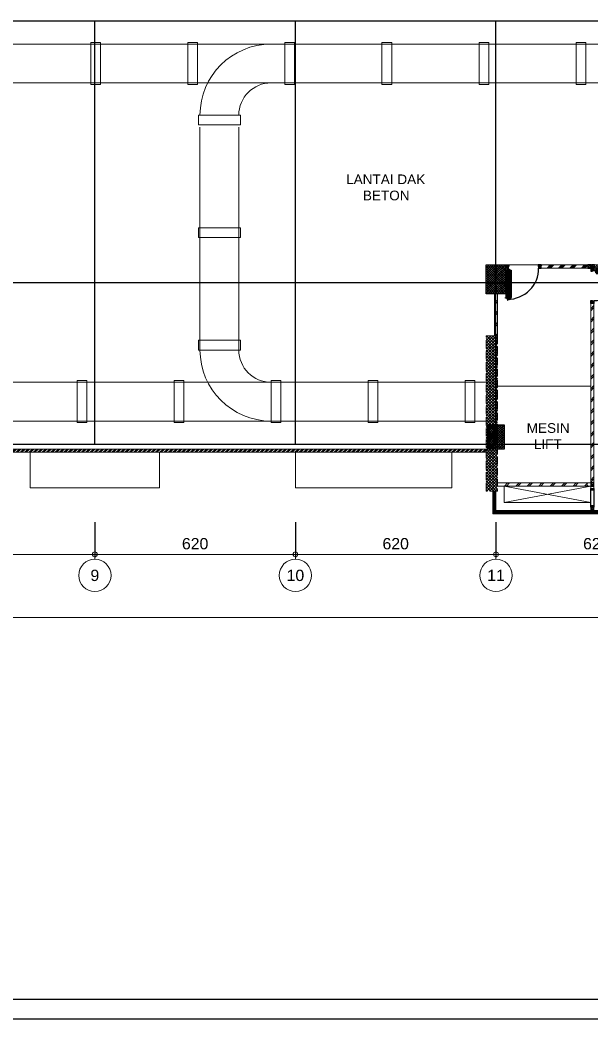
# Model space of a CAD drawing. Header units: millimetres. Extents: x -324 to 75, y -297 to 200.
# Drawn here: x -110.04 to -92.39, y 111.39 to 142.3 of the extents above; entities that cross this region are included whole.
import ezdxf
from ezdxf.enums import TextEntityAlignment as Align

# ---------------------------------------------------------------- set-up
doc = ezdxf.new("R2010")
doc.units = ezdxf.units.MM
doc.linetypes.add('ACAD_ISO02W100', pattern=[15, 12, -3])
doc.layers.get('defpoints').update_dxf_attribs({"color": 1})
for name, color, linetype, lineweight in [('ars', 11, 'Continuous', 0), ('ars @ 1', 11, 'Continuous', 0), ('ARSIR', 31, 'Continuous', 5), ('ATAP', 3, 'Continuous', 20), ('KOL', 1, 'Continuous', 30), ('KOLOM', 4, 'Continuous', 9), ('KOP', 7, 'Continuous', 20), ('KOP GARIS', 1, 'Continuous', 30), ('lan', 7, 'Continuous', 15), ('NOT', 7, 'Continuous', 20), ('tem', 5, 'Continuous', 20), ('u', 6, 'Continuous', 20)]:
    doc.layers.add(name, color=color, linetype=linetype, lineweight=lineweight)
doc.layers.add('as', color=1, linetype='Continuous', plot=False)
for name, color, linetype in [('HID', 1, 'Continuous'), ('Kusen', 30, 'Continuous'), ('STL', 6, 'Continuous')]:
    doc.layers.add(name, color=color, linetype=linetype)
doc.layers.add('POLYLINE TPAK', color=4, linetype='Continuous', lineweight=20, plot=False)
doc.styles.add('BOLD', font='arial.ttf')
doc.styles.add('S', font='simplex', dxfattribs={"width": 0.75})
doc.styles.get("Standard").update_dxf_attribs({"font": 'arial.ttf'})
doc.dimstyles.new('sk-100', dxfattribs={"dimtxt": 0.35, "dimasz": 0.15, "dimexe": 0.1, "dimexo": 0, "dimgap": 0.15, "dimtad": 1, "dimdec": 0, "dimlfac": 100, "dimzin": 0, "dimdsep": 46, "dimtxsty": 'Standard', "dimblk": 'BULAT', "dimcen": 0.09, "dimclrd": 256, "dimclre": 256, "dimclrt": 256, "dimadec": 0, "dimazin": 0, "dimtfac": 1, "dimtdec": 0, "dimtofl": 0, "dimtmove": 0, "dimatfit": 3, "dimldrblk": 'BULAT', "dimfxl": 0, "dimtolj": 1, "dimtzin": 0, "dimlwd": -1, "dimarcsym": 0})
pattern_1 = [(225, (1.1, 1e-06), (-0.014142, 0.014142), []), (135, (1.1, 1e-06), (0.014142, 0.014142), [])]
pattern_2 = [(315, (-2e-13, 1e-06), (0.014142, 0.014142), []), (45, (-2e-13, 1e-06), (-0.014142, 0.014142), [])]
pattern_3 = [(45, (1576.71095, -452.5532), (-0.176776695, 0.176776695), []), (45, (1576.77345, -452.5532), (-0.176776695, 0.176776695), [])]
pattern_4 = [(225, (-5.95, -51.3), (0.022097087, -0.022097087), [])]

# ---------------------------------------------------------------- blocks, each defined once
blk = doc.blocks.new('BULAT')
for p, q in [((-1, 0), (1, 0)), ((0, -1), (0, 1))]:
    blk.add_line(p, q)
blk.add_circle((0, 0), 0.5)
blk = doc.blocks.new('*D49')
at = {"layer": 'defpoints', "color": 0}
for p in [(-113.924, 126.764), (-107.724, 126.764), (-107.724, 125.764)]:
    blk.add_point(p, dxfattribs=at)
at = {"layer": 'u', "lineweight": -2}
for p, q in [((-113.924, 126.764), (-113.924, 125.664)), ((-107.724, 126.764), (-107.724, 125.664))]:
    blk.add_line(p, q, dxfattribs=at)
at = {"layer": 'u'}
blk.add_line((-113.774, 125.764), (-107.874, 125.764), dxfattribs=at)
at = {"layer": 'u', "xscale": 0.15, "yscale": 0.15, "zscale": 0.15, "rotation": 180}
blk.add_blockref('BULAT', (-113.924, 125.764), dxfattribs=at)
at = {"layer": 'u', "xscale": 0.15, "yscale": 0.15, "zscale": 0.15}
blk.add_blockref('BULAT', (-107.724, 125.764), dxfattribs=at)
at = {"layer": 'u', "insert": (-110.824, 126.092), "char_height": 0.35, "attachment_point": 5}
blk.add_mtext('\\A1;620', dxfattribs=at)
blk = doc.blocks.new('*D50')
at = {"layer": 'defpoints', "color": 0}
for p in [(-107.724, 126.764), (-101.524, 126.764), (-101.524, 125.764)]:
    blk.add_point(p, dxfattribs=at)
at = {"layer": 'u', "lineweight": -2}
for p, q in [((-107.724, 126.764), (-107.724, 125.664)), ((-101.524, 126.764), (-101.524, 125.664))]:
    blk.add_line(p, q, dxfattribs=at)
at = {"layer": 'u'}
blk.add_line((-107.574, 125.764), (-101.674, 125.764), dxfattribs=at)
at = {"layer": 'u', "xscale": 0.15, "yscale": 0.15, "zscale": 0.15, "rotation": 180}
blk.add_blockref('BULAT', (-107.724, 125.764), dxfattribs=at)
at = {"layer": 'u', "xscale": 0.15, "yscale": 0.15, "zscale": 0.15}
blk.add_blockref('BULAT', (-101.524, 125.764), dxfattribs=at)
at = {"layer": 'u', "insert": (-104.624, 126.092), "char_height": 0.35, "attachment_point": 5}
blk.add_mtext('\\A1;620', dxfattribs=at)
blk = doc.blocks.new('*D51')
at = {"layer": 'defpoints', "color": 0}
for p in [(-101.524, 126.764), (-95.324, 126.764), (-95.324, 125.764)]:
    blk.add_point(p, dxfattribs=at)
at = {"layer": 'u', "lineweight": -2}
for p, q in [((-101.524, 126.764), (-101.524, 125.664)), ((-95.324, 126.764), (-95.324, 125.664))]:
    blk.add_line(p, q, dxfattribs=at)
at = {"layer": 'u'}
blk.add_line((-101.374, 125.764), (-95.474, 125.764), dxfattribs=at)
at = {"layer": 'u', "xscale": 0.15, "yscale": 0.15, "zscale": 0.15, "rotation": 180}
blk.add_blockref('BULAT', (-101.524, 125.764), dxfattribs=at)
at = {"layer": 'u', "xscale": 0.15, "yscale": 0.15, "zscale": 0.15}
blk.add_blockref('BULAT', (-95.324, 125.764), dxfattribs=at)
at = {"layer": 'u', "insert": (-98.424, 126.092), "char_height": 0.35, "attachment_point": 5}
blk.add_mtext('\\A1;620', dxfattribs=at)
blk = doc.blocks.new('*D52')
at = {"layer": 'defpoints', "color": 0}
for p in [(-95.324, 126.764), (-89.124, 126.764), (-89.124, 125.764)]:
    blk.add_point(p, dxfattribs=at)
at = {"layer": 'u', "lineweight": -2}
for p, q in [((-95.324, 126.764), (-95.324, 125.664)), ((-89.124, 126.764), (-89.124, 125.664))]:
    blk.add_line(p, q, dxfattribs=at)
at = {"layer": 'u'}
blk.add_line((-95.174, 125.764), (-89.274, 125.764), dxfattribs=at)
at = {"layer": 'u', "xscale": 0.15, "yscale": 0.15, "zscale": 0.15, "rotation": 180}
blk.add_blockref('BULAT', (-95.324, 125.764), dxfattribs=at)
at = {"layer": 'u', "xscale": 0.15, "yscale": 0.15, "zscale": 0.15}
blk.add_blockref('BULAT', (-89.124, 125.764), dxfattribs=at)
at = {"layer": 'u', "insert": (-92.224, 126.092), "char_height": 0.35, "attachment_point": 5}
blk.add_mtext('\\A1;620', dxfattribs=at)
blk = doc.blocks.new('*D54')
at = {"layer": 'defpoints', "color": 0}
for p in [(-157.324, 124.614), (-82.924, 124.614), (-82.924, 123.814)]:
    blk.add_point(p, dxfattribs=at)
at = {"layer": 'u', "lineweight": -2}
for p, q in [((-157.324, 124.614), (-157.324, 123.714)), ((-82.924, 124.614), (-82.924, 123.714))]:
    blk.add_line(p, q, dxfattribs=at)
at = {"layer": 'u'}
blk.add_line((-157.174, 123.814), (-83.074, 123.814), dxfattribs=at)
at = {"layer": 'u', "xscale": 0.15, "yscale": 0.15, "zscale": 0.15, "rotation": 180}
blk.add_blockref('BULAT', (-157.324, 123.814), dxfattribs=at)
at = {"layer": 'u', "xscale": 0.15, "yscale": 0.15, "zscale": 0.15}
blk.add_blockref('BULAT', (-82.924, 123.814), dxfattribs=at)
at = {"layer": 'u', "insert": (-120.124, 124.142), "char_height": 0.35, "attachment_point": 5}
blk.add_mtext('\\A1;7440', dxfattribs=at)
blk = doc.blocks.new('NAV')
blk.add_circle((0, -0.4), 0.4)
at = {"style": 'S', "width": 0.75, "flags": 4}
blk.add_attdef('AV', text='', height=0.3, dxfattribs=at).set_placement((0, -0.4), align=Align.MIDDLE)
blk = doc.blocks.new('D-P90')
at = {"layer": 'ars'}
h = blk.add_hatch(dxfattribs=at)
h.set_pattern_fill('ANSI37', color=256, scale=0.005, angle=-90, style=0)
h.set_pattern_definition([(45, (-1350.94906, -1248.591899), (0.01122532015, -0.01122532015), []), (315, (-1350.94906, -1248.591899), (-0.01122532015, -0.01122532015), [])])
h.paths.add_polyline_path([(0.009, -0.183, -0.414214), (0.01, -0.184), (0.01, -1.116, -0.414214), (0.009, -1.117), (-0.034, -1.117, 0.414214), (-0.037, -1.12), (-0.037, -1.142, -1), (-0.038, -1.142), (-0.038, -0.158, -1), (-0.037, -0.158), (-0.037, -0.181, 0.414214), (-0.034, -0.183)])
at = {"layer": 'as'}
for p, q in [((-0.04, -0.158), (-0.046, -0.158)), ((-0.042, -0.161), (-0.042, -0.155))]:
    blk.add_line(p, q, dxfattribs=at)
at = {"layer": 'HID'}
for p, q in [((-0.044, -0.125), (-0.092, -0.077)), ((-0.042, -0.123), (-0.091, -0.075)), ((-0.066, -0.147), (-0.023, -0.104)), ((-0.063, -0.147), (-0.023, -0.107)), ((0.966, -0.147), (0.923, -0.104)), ((0.963, -0.147), (0.923, -0.107)), ((0.942, -0.123), (0.991, -0.075)), ((0.944, -0.125), (0.992, -0.077))]:
    blk.add_line(p, q, dxfattribs=at)
for points in [[(-0.044, -0.125), (-0.044, -0.125), (-0.042, -0.123), (-0.042, -0.123)], [(0.944, -0.125), (0.944, -0.125), (0.942, -0.123), (0.942, -0.123)]]:
    blk.add_lwpolyline(points, dxfattribs=at)
at = {"layer": 'KOL'}
blk.add_line((0.97, -0.13), (0.97, -0.15), dxfattribs=at)
at = {"layer": 'Kusen', "ltscale": 2}
for p, q in [((-0.099, -0.221), (-0.099, -1.06)), ((-0.079, -0.241), (-0.079, -1.06)), ((-0.074, -0.211), (-0.04, -0.211)), ((-0.074, -0.221), (-0.074, -0.211)), ((-0.074, -0.251), (-0.074, -0.241)), ((-0.074, -0.251), (-0.04, -0.251)), ((-0.061, -0.251), (-0.061, -0.211)), ((-0.04, -0.251), (-0.04, -0.211)), ((0.046, -0.211), (0.012, -0.211)), ((0.012, -0.251), (0.012, -0.211)), ((0.046, -0.251), (0.012, -0.251)), ((0.033, -0.251), (0.033, -0.211)), ((0.046, -0.221), (0.046, -0.211)), ((0.046, -0.251), (0.046, -0.241)), ((0.053, -0.241), (0.053, -1.06)), ((0.073, -0.221), (0.073, -1.06)), ((-0.074, -1.05), (-0.04, -1.05)), ((-0.074, -1.05), (-0.074, -1.06)), ((-0.074, -1.08), (-0.074, -1.09)), ((-0.074, -1.09), (-0.04, -1.09)), ((-0.061, -1.05), (-0.061, -1.09)), ((-0.04, -1.05), (-0.04, -1.09)), ((0.046, -1.05), (0.012, -1.05)), ((0.012, -1.05), (0.012, -1.09)), ((0.046, -1.09), (0.012, -1.09)), ((0.033, -1.05), (0.033, -1.09)), ((0.046, -1.05), (0.046, -1.06)), ((0.046, -1.08), (0.046, -1.09))]:
    blk.add_line(p, q, dxfattribs=at)
at = {"layer": 'Kusen'}
for p, q in [((-0.042, -0.155), (-0.038, -0.156)), ((-0.042, -0.157), (-0.038, -0.158))]:
    blk.add_line(p, q, dxfattribs=at)
at = {"layer": 'Kusen', "ltscale": 2}
for points in [[(-0.099, -0.241), (-0.061, -0.241), (-0.061, -0.221), (-0.099, -0.221), (-0.099, -0.241)], [(0.073, -0.241), (0.033, -0.241), (0.033, -0.221), (0.073, -0.221), (0.073, -0.241)], [(-0.101, -1.06), (-0.061, -1.06), (-0.061, -1.08), (-0.101, -1.08), (-0.101, -1.06)], [(0.073, -1.06), (0.033, -1.06), (0.033, -1.08), (0.073, -1.08), (0.073, -1.06)]]:
    blk.add_lwpolyline(points, dxfattribs=at)
at = {"layer": 'Kusen'}
blk.add_circle((-0.042, -0.158), 0.001, dxfattribs=at)
for radius, start, end in [(0.0025, 75.7804, 11.3851), (0.961, 270, 0.4597)]:
    blk.add_arc((-0.042, -0.158), radius, start, end, dxfattribs=at)
at = {"layer": 'STL'}
for p, q in [((-0.038, -0.158), (-0.038, -1.142)), ((-0.037, -0.181), (-0.037, -0.158)), ((-0.034, -0.183), (0.009, -0.183)), ((0.01, -0.184), (0.01, -1.116)), ((-0.037, -1.12), (-0.037, -1.142)), ((-0.034, -1.117), (0.009, -1.117))]:
    blk.add_line(p, q, dxfattribs=at)
for points in [[(0, -0.1), (0, -0.103), (-0.019, -0.103, 0.414214), (-0.02, -0.105), (-0.02, -0.148, -0.414214), (-0.022, -0.15), (-0.068, -0.15, -0.414214), (-0.07, -0.148), (-0.07, -0.13), (-0.067, -0.13), (-0.067, -0.146, 0.414214), (-0.065, -0.147), (-0.024, -0.147, 0.414214), (-0.023, -0.146), (-0.023, -0.102, -0.414214), (-0.021, -0.1)], [(0.9, -0.1), (0.9, -0.103), (0.919, -0.103, -0.414214), (0.92, -0.105), (0.92, -0.148, 0.414214), (0.922, -0.15), (0.968, -0.15, 0.414214), (0.97, -0.148), (0.97, -0.13), (0.967, -0.13), (0.967, -0.146, -0.414214), (0.966, -0.147), (0.925, -0.147, -0.414214), (0.923, -0.146), (0.923, -0.102, 0.414214), (0.921, -0.1)]]:
    blk.add_lwpolyline(points, format="xyb", close=True, dxfattribs=at)
blk.add_lwpolyline([(0.009, -0.182), (-0.034, -0.182, -0.414214), (-0.035, -0.181), (-0.035, -0.158, 1), (-0.04, -0.158), (-0.04, -1.142, 1), (-0.035, -1.142), (-0.035, -1.12, -0.414214), (-0.034, -1.119), (0.009, -1.119, 0.414214), (0.012, -1.116), (0.012, -0.184)], format="xyb", dxfattribs=at)
for centre, radius, start, end in [((-0.038, -0.158), 0.00075, 0, 180), ((-0.034, -0.181), 0.0025, 180, 270), ((0.009, -0.184), 0.0025, 360, 90), ((0.009, -0.184), 0.001, 360, 90), ((-0.038, -1.142), 0.00075, 180, 0), ((-0.034, -1.12), 0.0025, 90, 180), ((0.009, -1.116), 0.001, 270, 0)]:
    blk.add_arc(centre, radius, start, end, dxfattribs=at)
blk = doc.blocks.new('PINTU DARURAT')
at = {"layer": 'ARSIR'}
h = blk.add_hatch(dxfattribs=at)
h.set_pattern_fill('_USER', color=256, scale=0.02, angle=315, style=0, double=1, pattern_type=0)
h.set_pattern_definition(pattern_2)
edge = h.paths.add_edge_path()
edge.add_line((0, 0), (0.1, 0))
edge.add_line((0.1, 0), (0.1, 0.05))
edge.add_line((0.1, 0.05), (0.077, 0.05))
edge.add_line((0.077, 0.05), (0.077, 0.096))
edge.add_arc((0.076, 0.096), 0.0015, 360, 450)
edge.add_line((0.075, 0.097), (0.035, 0.097))
edge.add_arc((0.035, 0.096), 0.0015, 90, 180)
edge.add_line((0.033, 0.096), (0.033, 0.08))
edge.add_line((0.033, 0.08), (0.03, 0.08))
edge.add_line((0.03, 0.08), (0.03, 0.1))
edge.add_line((0.03, 0.1), (0, 0.1))
edge.add_line((0, 0.1), (0, 0))
h = blk.add_hatch(dxfattribs=at)
h.set_pattern_fill('_USER', color=256, scale=0.02, angle=315, style=0, double=1, pattern_type=0)
h.set_pattern_definition(pattern_2)
edge = h.paths.add_edge_path()
edge.add_line((0, 0), (0.1, 0))
edge.add_line((0.1, 0), (0.1, 0.05))
edge.add_line((0.1, 0.05), (0.077, 0.05))
edge.add_line((0.077, 0.05), (0.077, 0.096))
edge.add_arc((0.076, 0.096), 0.0015, 360, 450)
edge.add_line((0.075, 0.097), (0.035, 0.097))
edge.add_arc((0.035, 0.096), 0.0015, 90, 180)
edge.add_line((0.033, 0.096), (0.033, 0.08))
edge.add_line((0.033, 0.08), (0.03, 0.08))
edge.add_line((0.03, 0.08), (0.03, 0.1))
edge.add_line((0.03, 0.1), (0, 0.1))
edge.add_line((0, 0.1), (0, 0))
h = blk.add_hatch(dxfattribs=at)
h.set_pattern_fill('_USER', color=256, scale=0.02, angle=315, style=0, double=1, pattern_type=0)
h.set_pattern_definition(pattern_1)
edge = h.paths.add_edge_path()
edge.add_line((1.1, 0), (1, 0))
edge.add_line((1, 0), (1, 0.05))
edge.add_line((1, 0.05), (1.023, 0.05))
edge.add_line((1.023, 0.05), (1.023, 0.096))
edge.add_arc((1.024, 0.096), 0.0015, -630, -540, ccw=False)
edge.add_line((1.024, 0.097), (1.065, 0.097))
edge.add_arc((1.065, 0.096), 0.0015, -360, -270, ccw=False)
edge.add_line((1.067, 0.096), (1.067, 0.08))
edge.add_line((1.067, 0.08), (1.07, 0.08))
edge.add_line((1.07, 0.08), (1.07, 0.1))
edge.add_line((1.07, 0.1), (1.1, 0.1))
edge.add_line((1.1, 0.1), (1.1, 0))
h = blk.add_hatch(dxfattribs=at)
h.set_pattern_fill('_USER', color=256, scale=0.02, angle=315, style=0, double=1, pattern_type=0)
h.set_pattern_definition(pattern_1)
edge = h.paths.add_edge_path()
edge.add_line((1.1, 0), (1, 0))
edge.add_line((1, 0), (1, 0.05))
edge.add_line((1, 0.05), (1.023, 0.05))
edge.add_line((1.023, 0.05), (1.023, 0.096))
edge.add_arc((1.024, 0.096), 0.0015, -630, -540, ccw=False)
edge.add_line((1.024, 0.097), (1.065, 0.097))
edge.add_arc((1.065, 0.096), 0.0015, -360, -270, ccw=False)
edge.add_line((1.067, 0.096), (1.067, 0.08))
edge.add_line((1.067, 0.08), (1.07, 0.08))
edge.add_line((1.07, 0.08), (1.07, 0.1))
edge.add_line((1.07, 0.1), (1.1, 0.1))
edge.add_line((1.1, 0.1), (1.1, 0))
at = {"layer": 'KOL'}
blk.add_line((1.1, 0.1), (1.1, 0), dxfattribs=at)
blk.add_line((1.1, 0.1), (1.1, 0), dxfattribs=at)
blk.add_line((1.1, 0.1), (1.1, 0), dxfattribs=at)
blk.add_line((1.1, 0.1), (1.1, 0), dxfattribs=at)
for points in [[(0, 0), (0.1, 0), (0.1, 0.05), (0.077, 0.05), (0.077, 0.096, 0.414214), (0.075, 0.097), (0.035, 0.097, 0.414214), (0.033, 0.096), (0.033, 0.08), (0.03, 0.08), (0.03, 0.1), (0, 0.1)], [(0, 0), (0.1, 0), (0.1, 0.05), (0.077, 0.05), (0.077, 0.096, 0.414214), (0.075, 0.097), (0.035, 0.097, 0.414214), (0.033, 0.096), (0.033, 0.08), (0.03, 0.08), (0.03, 0.1), (0, 0.1)], [(1.1, 0), (1, 0), (1, 0.05), (1.023, 0.05), (1.023, 0.096, -0.414214), (1.024, 0.097), (1.065, 0.097, -0.414214), (1.067, 0.096), (1.067, 0.08), (1.07, 0.08), (1.07, 0.1), (1.1, 0.1)], [(1.1, 0), (1, 0), (1, 0.05), (1.023, 0.05), (1.023, 0.096, -0.414214), (1.024, 0.097), (1.065, 0.097, -0.414214), (1.067, 0.096), (1.067, 0.08), (1.07, 0.08), (1.07, 0.1), (1.1, 0.1)]]:
    blk.add_lwpolyline(points, format="xyb", close=True, dxfattribs=at)
at = {"layer": 'Kusen', "xscale": -1, "rotation": 180}
blk.add_blockref('D-P90', (0.1, -0.05), dxfattribs=at)
blk = doc.blocks.new('K 10.10')
at = {"layer": 'ars'}
h = blk.add_hatch(dxfattribs=at)
h.set_pattern_fill('_USER', color=256, scale=0.05, angle=45, double=1, pattern_type=0)
h.set_pattern_definition([(45, (0, 0), (-0.035355339, 0.035355339), []), (135, (0, 0), (-0.035355339, -0.035355339), [])])
h.paths.add_polyline_path([(1560.538, 1380.407), (1560.638, 1380.407), (1560.638, 1380.507), (1560.538, 1380.507)])
at = {"layer": 'KOL'}
blk.add_lwpolyline([(1560.538, 1380.407), (1560.638, 1380.407), (1560.638, 1380.507), (1560.538, 1380.507)], close=True, dxfattribs=at)
blk = doc.blocks.new("k3'")
at = {"layer": 'ars'}
h = blk.add_hatch(dxfattribs=at)
h.set_pattern_fill('_USER', color=256, scale=0.05, angle=45, double=1, pattern_type=0)
h.set_pattern_definition([(45, (0, -4.975), (-0.03535534, 0.03535534), []), (135, (0, -4.975), (-0.03535534, -0.03535534), [])])
h.paths.add_polyline_path([(-0.25, -0.375), (0.25, -0.375), (0.25, 0.375), (-0.25, 0.375)])
at = {"layer": 'KOL'}
blk.add_lwpolyline([(-0.25, -0.375), (0.25, -0.375), (0.25, 0.375), (-0.25, 0.375)], close=True, dxfattribs=at)
blk = doc.blocks.new("k1'")
at = {"layer": 'ars'}
h = blk.add_hatch(dxfattribs=at)
h.set_pattern_fill('_USER', color=256, scale=0.05, angle=45, double=1, pattern_type=0)
h.set_pattern_definition([(45, (0, -5), (-0.03535534, 0.03535534), []), (135, (0, -5), (-0.03535534, -0.03535534), [])])
h.paths.add_polyline_path([(-0.3, -0.45), (0.3, -0.45), (0.3, 0.45), (-0.3, 0.45)])
at = {"layer": 'KOL'}
blk.add_lwpolyline([(-0.3, -0.45), (0.3, -0.45), (0.3, 0.45), (-0.3, 0.45)], close=True, dxfattribs=at)
blk = doc.blocks.new('T. J2')
at = {"layer": 'Kusen'}
for p, q in [((-0.419, 0), (0.331, 0)), ((-0.369, 0.1), (0.281, 0.1)), ((0.281, 0.06), (-0.369, 0.06))]:
    blk.add_line(p, q, dxfattribs=at)
for points in [[(-0.459, 0), (-0.419, 0), (-0.419, 0.1), (-0.459, 0.1)], [(0.331, 0), (0.371, 0), (0.371, 0.1), (0.331, 0.1)]]:
    blk.add_lwpolyline(points, close=True, dxfattribs=at)
for points in [[(-0.369, 0.077), (-0.369, 0.06), (-0.419, 0.06), (-0.419, 0.1), (-0.369, 0.1), (-0.369, 0.082), (-0.379, 0.082), (-0.379, 0.077), (-0.369, 0.077)], [(0.281, 0.077), (0.281, 0.06), (0.331, 0.06), (0.331, 0.1), (0.281, 0.1), (0.281, 0.082), (0.291, 0.082), (0.291, 0.077), (0.281, 0.077)]]:
    blk.add_lwpolyline(points, dxfattribs=at)
at = {"layer": 'Kusen', "color": 141}
blk.add_lwpolyline([(-0.379, 0.077), (0.291, 0.077), (0.291, 0.082), (-0.379, 0.082)], close=True, dxfattribs=at)
blk = doc.blocks.new('P.SHAFT')
for points in [[(-0.05, 0.54), (-0.05, 0.58), (0.05, 0.58), (0.05, 0.54)], [(-0.05, 0.04), (-0.05, 0.54), (0.05, 0.54), (0.05, 0.04)], [(-0.05, 0), (-0.05, 0.04), (0.05, 0.04), (0.05, 0)]]:
    blk.add_lwpolyline(points, close=True)
blk = doc.blocks.new('SP ME1')
at = {"layer": 'ars'}
h = blk.add_hatch(dxfattribs=at)
h.set_pattern_fill('ANSI31', color=256, scale=0.25, style=0)
h.set_pattern_definition(pattern_4)
h.paths.add_polyline_path([(-6.3, 7), (-6.2, 7), (-6.2, 7.6), (-5.95, 7.6), (-5.95, 7.7), (-6.3, 7.7)])
h = blk.add_hatch(dxfattribs=at)
h.set_pattern_fill('ANSI31', color=256, scale=0.25, style=0)
h.set_pattern_definition(pattern_4)
edge = h.paths.add_edge_path()
edge.add_line((-6.3, 7), (-6.3, 7.7))
edge.add_line((-6.3, 7.7), (-5.95, 7.7))
edge.add_line((-5.95, 7.7), (-5.95, 7.6))
edge.add_line((-5.95, 7.6), (-6.2, 7.6))
edge.add_line((-6.2, 7.6), (-6.2, 7))
edge.add_line((-6.2, 7), (-6.3, 7))
h = blk.add_hatch(dxfattribs=at)
h.set_pattern_fill('ANSI31', color=256, scale=0.25, style=0)
h.set_pattern_definition([(225, (0.099998, -51.3), (0.022097087, -0.022097087), [])])
h.paths.add_polyline_path([(0, 7), (0.1, 7), (0.1, 7.7), (-5.12, 7.7), (-5.12, 7.6), (0, 7.6)])
h = blk.add_hatch(dxfattribs=at)
h.set_pattern_fill('ANSI37', color=256, scale=0.02, style=0)
h.paths.add_polyline_path([(-6.025, 0), (-6.375, 0), (-6.375, 7), (-6.025, 7)])
h = blk.add_hatch(dxfattribs=at)
h.set_pattern_fill('ANSI37', color=256, scale=0.02, style=0)
h.paths.add_polyline_path([(-0.05, 2.2), (0.3, 2.2), (0.3, 7), (-0.05, 7)])
h = blk.add_hatch(dxfattribs=at)
h.set_pattern_fill('TEMBOK', color=256, scale=0.25)
h.set_pattern_definition([(45, (3e-07, -49.25), (-0.1767767, 0.1767767), []), (45, (0.0625, -49.25), (-0.1767767, 0.1767767), [])])
h.paths.add_polyline_path([(0.05, 2.2), (-0.05, 2.2), (-0.05, 1.1), (0.05, 1.1)])
at = {"layer": 'ars @ 1'}
h = blk.add_hatch(dxfattribs=at)
h.set_pattern_fill('TEMBOK', color=256, scale=0.25)
h.set_pattern_definition([(45, (26.8, 5.805), (-0.1767767, 0.1767767), []), (45, (26.8625, 5.805), (-0.1767767, 0.1767767), [])])
h.paths.add_polyline_path([(-0.1, 6.85), (-0.1, 6.75), (-2.838, 6.75), (-2.838, 6.85)])
h = blk.add_hatch(dxfattribs=at)
h.set_pattern_fill('TEMBOK', color=256, scale=0.25)
h.set_pattern_definition([(45, (1576.61878, -452.5532), (-0.176776695, 0.176776695), []), (45, (1576.68128, -452.5532), (-0.176776695, 0.176776695), [])])
h.paths.add_polyline_path([(-2.93, 1.2), (-3.03, 1.2), (-3.03, 6.75), (-2.93, 6.75)])
h = blk.add_hatch(dxfattribs=at)
h.set_pattern_fill('TEMBOK', color=256, scale=0.25)
h.set_pattern_definition(pattern_3)
h.paths.add_polyline_path([(-5.9, 0), (-5.9, 0.1), (-2.938, 0.1), (-2.938, 0)])
h = blk.add_hatch(dxfattribs=at)
h.set_pattern_fill('TEMBOK', color=256, scale=0.25)
h.set_pattern_definition(pattern_3)
h.paths.add_polyline_path([(-2.838, 0), (-2.838, 0.1), (-1.4, 0.1), (-1.4, 0)])
blk.add_lwpolyline([(-2.93, 3.75), (-0.05, 3.75)])
at = {"layer": 'KOLOM', "linetype": 'ACAD_ISO02W100', "ltscale": 0.02}
for points in [[(-6.025, 0), (-6.375, 0), (-6.375, 7), (-6.025, 7)], [(0.3, 2.2), (-0.05, 2.2), (-0.05, 7), (0.3, 7)]]:
    blk.add_lwpolyline(points, close=True, dxfattribs=at)
at = {"layer": 'lan', "linetype": 'Continuous'}
for p, q in [((-2.93, 7.35), (-0.25, 7.35)), ((-0.25, 7.35), (-0.25, 6.85))]:
    blk.add_line(p, q, dxfattribs=at)
for points in [[(-0.25, 7.35), (-2.93, 6.85)], [(-0.25, 6.85), (-2.93, 7.35)]]:
    blk.add_lwpolyline(points, dxfattribs=at)
at = {"layer": 'tem'}
blk.add_lwpolyline([(-6.3, 7), (-6.3, 7.7), (-5.95, 7.7), (-5.95, 7.6), (-6.2, 7.6), (-6.2, 7), (-6.3, 7)], dxfattribs=at)
blk.add_lwpolyline([(-6.3, 7), (-6.3, 7.7), (-5.95, 7.7), (-5.95, 7.6), (-6.2, 7.6), (-6.2, 7), (-6.3, 7)], dxfattribs=at)
for points in [[(-5.12, 7.7), (-5.12, 7.6), (0, 7.6), (0, 7), (0.1, 7), (0.1, 7.7)], [(-2.93, 6.92), (-3.03, 6.92), (-3.03, 6.85), (-2.93, 6.85)], [(-0.05, 6.85), (-0.05, 6.75), (-2.93, 6.75), (-2.93, 6.85)], [(-2.93, 1.2), (-3.03, 1.2), (-3.03, 6.75), (-2.93, 6.75)], [(0.05, 0.9), (-0.05, 0.9), (-0.05, 2.2), (0.05, 2.2)], [(-5.9, 0), (-5.9, 0.1), (-2.938, 0.1), (-2.938, 0)], [(-2.838, 0), (-2.838, 0.1), (-1.4, 0.1), (-1.4, 0)]]:
    blk.add_lwpolyline(points, close=True, dxfattribs=at)
at = {"color": 2, "rotation": 90}
blk.add_blockref('PINTU DARURAT', (-2.93, 0.1), dxfattribs=at)
at = {"color": 2, "xscale": -1}
blk.add_blockref('PINTU DARURAT', (-0.3, 0), dxfattribs=at)
at = {"layer": 'KOL', "xscale": -1, "rotation": 180}
for name, p in [("k3'", (-6.2, 5.325)), ("k3'", (-6.2, 5.325)), ("k1'", (-6.2, 0.45)), ("k1'", (-6.2, 0.45)), ("k1'", (0, 0.45)), ("k1'", (0, 0.45))]:
    blk.add_blockref(name, p, dxfattribs=at)
at = {"layer": 'KOLOM', "extrusion": (0, 0, -1), "xscale": -1, "zscale": -1, "rotation": 180}
for p in [(-1557.608, 1388.007), (-1557.608, 1387.257), (-1557.588, 1380.507)]:
    blk.add_blockref('K 10.10', p, dxfattribs=at)
at = {"layer": 'Kusen'}
blk.add_blockref('T. J2', (-5.491, 7.6), dxfattribs=at)
blk.add_blockref('T. J2', (-5.491, 7.6), dxfattribs=at)
at = {"layer": 'Kusen', "color": 2, "rotation": 179.9999772094499}
blk.add_blockref('P.SHAFT', (-2.98, 7.5), dxfattribs=at)
blk = doc.blocks.new('A.ATAP')
at = {"layer": 'ars'}
h = blk.add_hatch(dxfattribs=at)
h.set_pattern_fill('ANSI32', color=256, scale=0.01, style=0)
h.set_pattern_definition([(45, (-24.5, -4e-06), (-0.06735192, 0.06735192), []), (45, (-24.4551, -4e-06), (-0.06735192, 0.06735192), [])])
h.paths.add_polyline_path([(24.5, 0), (24.5, 0.1), (-24.5, 0.1), (-24.5, 0)])
at = {"layer": 'ars @ 1'}
h = blk.add_hatch(dxfattribs=at)
h.set_pattern_fill('TEMBOK', color=256, scale=0.25)
h.set_pattern_definition([(45, (1551.91095, -401.8532), (-0.176776695, 0.176776695), []), (45, (1551.97345, -401.8532), (-0.176776695, 0.176776695), [])])
h.paths.add_polyline_path([(27.638, 5.8), (27.638, 5.7), (26.2, 5.7), (26.2, 5.8)])
at = {"layer": 'as'}
for p, q in [((-37.2, 13.35), (37.2, 13.35)), ((12.4, 0.25), (12.4, 13.35)), ((18.6, 0.25), (18.6, 13.35)), ((24.8, 0.25), (24.8, 13.35)), ((-37.2, 5.25), (37.2, 5.25)), ((-37.2, 0.25), (37.2, 0.25))]:
    blk.add_line(p, q, dxfattribs=at)
at = {"layer": 'ATAP'}
for p, q in [((6.45, 12.629), (34.7, 12.629)), ((6.25, 11.429), (34.7, 11.429)), ((15.65, 10.054), (15.65, 3.164)), ((16.85, 10.054), (16.85, 3.164)), ((24.75, 2.164), (-24.75, 2.164)), ((24.75, 0.964), (-24.75, 0.964)), ((-24.7, 0), (24.7, 0)), ((18.6, 0), (18.6, -1.1)), ((23.44, -1.1), (23.44, 0)), ((18.6, -1.1), (23.44, -1.1))]:
    blk.add_line(p, q, dxfattribs=at)
for points in [[(12.276, 12.679), (12.276, 11.379), (12.576, 11.379), (12.576, 12.679)], [(15.276, 12.679), (15.276, 11.379), (15.576, 11.379), (15.576, 12.679)], [(18.276, 12.679), (18.276, 11.379), (18.576, 11.379), (18.576, 12.679)], [(21.276, 12.679), (21.276, 11.379), (21.576, 11.379), (21.576, 12.679)], [(24.276, 12.679), (24.276, 11.379), (24.576, 11.379), (24.576, 12.679)], [(27.276, 12.679), (27.276, 11.379), (27.576, 11.379), (27.576, 12.679)], [(15.6, 10.129), (16.9, 10.129), (16.9, 10.429), (15.6, 10.429)], [(15.6, 6.647), (16.9, 6.647), (16.9, 6.947), (15.6, 6.947)], [(15.6, 3.164), (16.9, 3.164), (16.9, 3.464), (15.6, 3.464)], [(11.85, 0.921), (11.85, 2.221), (12.15, 2.221), (12.15, 0.921)], [(14.85, 0.921), (14.85, 2.221), (15.15, 2.221), (15.15, 0.921)], [(17.85, 0.921), (17.85, 2.221), (18.15, 2.221), (18.15, 0.921)], [(20.85, 0.921), (20.85, 2.221), (21.15, 2.221), (21.15, 0.921)], [(23.85, 0.921), (23.85, 2.221), (24.15, 2.221), (24.15, 0.921)]]:
    blk.add_lwpolyline(points, close=True, dxfattribs=at)
blk.add_lwpolyline([(10.4, 0), (10.4, -1.1), (14.4, -1.1), (14.4, 0)], dxfattribs=at)
for centre, radius, start, end in [((17.85, 10.429), 2.2, 90, 180), ((17.85, 10.429), 1, 90, 180), ((17.85, 3.164), 2.2, 180, 270), ((17.85, 3.164), 1, 180, 270)]:
    blk.add_arc(centre, radius, start, end, dxfattribs=at)
at = {"layer": 'lan'}
blk.add_line((25.2, 5.8), (26.1, 5.8), dxfattribs=at)
at = {"layer": 'tem'}
for points in [[(27.638, 5.8), (27.638, 5.7), (26.2, 5.7), (26.2, 5.8)], [(-24.5, 0), (-24.5, 0.1), (24.5, 0.1), (24.5, 0)]]:
    blk.add_lwpolyline(points, close=True, dxfattribs=at)
at = {"color": 2, "xscale": -1, "rotation": 180}
blk.add_blockref('PINTU DARURAT', (25.1, 5.8), dxfattribs=at)
at = {"layer": 'KOL', "xscale": -1}
for name, p in [("k1'", (24.8, 5.35)), ("k1'", (24.8, 5.35)), ("k3'", (24.8, 0.475)), ("k3'", (24.8, 0.475))]:
    blk.add_blockref(name, p, dxfattribs=at)
at = {"layer": 'KOLOM', "extrusion": (0, 0, -1), "xscale": -1, "zscale": -1}
blk.add_blockref('K 10.10', (1532.901, -1374.707), dxfattribs=at)
at = {"layer": 'u', "rotation": 180}
blk.add_blockref('SP ME1', (24.8, 5.8), dxfattribs=at)
blk = doc.blocks.new('KOP A3 DED')
blk.add_lwpolyline([(-21, 29.697), (21, 29.697), (21, 0), (-21, 0), (-21, 29.697)])
at = {"layer": 'KOP GARIS'}
blk.add_lwpolyline([(-20.8, 29.497), (20.8, 29.497), (20.8, 0.2), (-20.8, 0.2)], close=True, dxfattribs=at)
at = {"layer": 'KOP', "style": 'BOLD'}
for tag, p in [('JUDUL1', (15.945, 4.092)), ('JUDUL2', (15.945, 3.747)), ('JUDUL3', (15.945, 3.427)), ('NO', (17.215, 1.101)), ('REFF', (17.207, 0.727)), ('FILE', (17.189, 0.336))]:
    blk.add_attdef(tag, p, '', height=0.12, dxfattribs=at)
for tag, p in [('SCALE1', (18.171, 1.948)), ('NAME', (16.363, 1.738)), ('SCALE2', (18.169, 1.733)), ('DATE', (19.9, 1.757)), ('SCALE3', (18.17, 1.521))]:
    blk.add_attdef(tag, text='', height=0.12, dxfattribs=at).set_placement(p, align=Align.MIDDLE_CENTER)

msp = doc.modelspace()

# ---------------------------------------------------------------- block references
at = {"xscale": 3, "yscale": 3, "zscale": 3}
msp.add_blockref('KOP A3 DED', (-111.453, 111.388), dxfattribs=at)
at = {"layer": 'POLYLINE TPAK'}
msp.add_blockref('A.ATAP', (-120.124, 128.923), dxfattribs=at)
at = {"layer": 'u'}
ref = msp.add_blockref('NAV', (-107.724, 125.614), dxfattribs=dict(at, xscale=1.25, yscale=1.25, zscale=1.25))
ref.add_attrib('AV', '9', dxfattribs={"layer": '0', "height": 0.35, "flags": 4}).set_placement((-107.724, 125.114), align=Align.MIDDLE)
ref = msp.add_blockref('NAV', (-101.524, 125.614), dxfattribs=dict(at, xscale=1.25, yscale=1.25, zscale=1.25))
ref.add_attrib('AV', '10', dxfattribs={"layer": '0', "height": 0.35, "flags": 4}).set_placement((-101.524, 125.114), align=Align.MIDDLE)
ref = msp.add_blockref('NAV', (-95.324, 125.614), dxfattribs=dict(at, xscale=1.25, yscale=1.25, zscale=1.25))
ref.add_attrib('AV', '11', dxfattribs={"layer": '0', "height": 0.35, "flags": 4}).set_placement((-95.324, 125.114), align=Align.MIDDLE)

# ---------------------------------------------------------------- texts
at = {"layer": 'NOT', "char_height": 0.3}
for s, insert, attachment_point in [('\\pi0.12391;LANTAI DAK \\P\\pi0.64154;BETON', (-100.08, 137.518), 1), ('\\pi0.69996;MESIN\\P\\pi0.91964;LIFT', (-95.074, 129.023), 7)]:
    msp.add_mtext_dynamic_manual_height_columns(s, width=2.66173, gutter_width=1, heights=[0], dxfattribs=dict(at, insert=insert, attachment_point=attachment_point))

# ---------------------------------------------------------------- dimensions: what is measured, and where the dimension line sits
at = {"layer": 'u'}
for base, p1, p2, picture, middle in [((-107.724, 125.764), (-113.924, 126.764), (-107.724, 126.764), '*D49', (-110.824, 125.764)), ((-101.524, 125.764), (-107.724, 126.764), (-101.524, 126.764), '*D50', (-104.624, 125.764)), ((-95.324, 125.764), (-101.524, 126.764), (-95.324, 126.764), '*D51', (-98.424, 125.764)), ((-89.124, 125.764), (-95.324, 126.764), (-89.124, 126.764), '*D52', (-92.224, 125.764)), ((-82.924, 123.814), (-157.324, 124.614), (-82.924, 124.614), '*D54', (-120.124, 123.814))]:
    dim = msp.add_linear_dim(base=base, p1=p1, p2=p2, dimstyle='sk-100', dxfattribs=at)
    dim.commit()
    dim.dimension.update_dxf_attribs({"geometry": picture, "text_midpoint": middle, "dimtype": 160})

doc.saveas('drawing.dxf')
